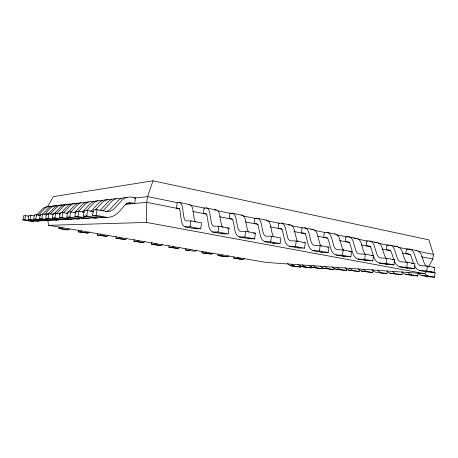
<?xml version="1.0" encoding="UTF-8"?>
<svg xmlns="http://www.w3.org/2000/svg" width="458" height="458" viewBox="0 0 458 458"><rect width="100%" height="100%" fill="white"/><g stroke="black" fill="none" stroke-linecap="round" stroke-linejoin="round"><path stroke-width="0.69" d="M426.106 271.239L424.761 273.678L146.589 222.445L146.703 202.339L147.585 196.602L153.012 180.801L428.951 239.883L433.388 254.419L432.816 259.039L428.453 266.968M414.375 265.617A14.244 10.099 -78.1 0 0 419.7 270.529L426.982 271.886L434.087 272.361L434.688 267.461L427.377 266.064L420.427 265.6A9.315 6.601 -78.1 0 1 417.124 262.056L414.089 253.297A10.786 7.454 -78.8 0 0 409.269 249.089L406.446 248.969L405.851 253.698L408.061 253.778A5.977 4.128 -78.8 0 1 411.21 256.566L413.528 263.43M418.211 273.002A12.761 9.578 -88 0 0 421.623 275.527L428.161 276.718L434.556 277.199L435.1 272.791L430.239 271.886M394.298 261.1A14.49 9.916 -78.2 0 0 399.834 266.831L407.362 268.233L414.353 268.68L414.977 263.694L407.408 262.245L400.578 261.821A9.469 6.481 -78.2 0 1 397.355 258.243L394.424 249.364A10.963 7.311 -78.8 0 0 389.718 245.127L386.947 245.024L386.329 249.828L388.504 249.896A6.074 4.053 -78.8 0 1 391.573 252.701L393.811 259.663M401.935 271.857A12.406 9.446 -87.9 0 0 405.296 274.308L411.748 275.476L417.793 275.934L418.177 272.871M434.087 272.361L426.764 270.999L427.377 266.064M387.033 271.291A12.074 9.309 -87.9 0 0 389.855 273.163L396.21 274.302L401.935 274.731L402.29 271.955M399.834 266.831L406.773 267.26L407.408 262.245M379.276 263.007L386.083 263.396L386.735 258.295L394.573 259.795L393.926 264.861L387.067 264.455L379.276 263.007A14.742 9.715 -78.3 0 1 373.614 256.406L371.272 248.711A6.177 3.967 -78.9 0 0 368.284 245.883L366.154 245.826L366.789 240.948L369.509 241.028L377.169 242.58A11.078 7.213 -78.8 0 1 381.8 246.839L384.657 255.793A9.572 6.401 -78.3 0 0 386.306 258.386M371.953 269.739A11.759 9.177 -87.8 0 0 375.222 272.069L381.485 273.186L386.918 273.598L387.262 270.89M372.778 260.911L373.447 255.753L365.329 254.201L358.774 253.858A9.807 6.206 -78.4 0 1 355.734 250.211L353.049 241.091A11.341 6.984 -78.9 0 0 348.601 236.792L345.945 236.729L345.28 241.692L347.364 241.732A6.286 3.87 -78.9 0 1 350.267 244.583L352.5 252.375A14.999 9.492 -78.4 0 0 357.99 259.045L366.062 260.545L372.778 260.911L364.654 259.394L357.99 259.045M358.116 268.76A11.456 9.046 -87.8 0 0 361.333 271.039L372.669 272.516L373.012 269.882M350.862 256.818L351.555 251.568L343.139 249.959L336.745 249.662A9.984 6.046 -78.5 0 1 333.808 245.98L331.266 236.74A11.542 6.801 -78.9 0 0 326.96 232.406L324.367 232.366L323.686 237.41L325.718 237.433A6.395 3.767 -78.9 0 1 328.523 240.307L330.636 248.207A15.274 9.252 -78.5 0 0 335.943 254.94L344.301 256.497L350.862 256.818L342.435 255.243L335.943 254.94M344.971 267.833A11.175 8.92 -87.7 0 0 348.143 270.054L359.135 271.497L359.387 269.567M364.654 259.394L365.329 254.201M320.56 266.109A10.643 8.668 -87.6 0 0 323.64 268.228L334.008 269.596L334.168 268.371M342.435 255.243L343.139 249.959M332.468 266.951A10.9 8.794 -87.7 0 0 335.594 269.121L346.265 270.523L346.511 268.64M313.083 250.686L319.398 250.938L320.131 245.562L328.855 247.228L328.14 252.57L321.751 252.301L313.083 250.686A15.555 8.983 -78.6 0 1 307.982 243.891L306.001 235.876A6.509 3.658 -79 0 0 303.293 232.985L301.324 232.979L302.028 227.849L304.547 227.861L313.043 229.584A11.668 6.675 -79 0 1 317.251 233.935L319.707 243.261A10.099 5.937 -78.5 0 0 321.505 246.267M309.207 265.308A10.397 8.542 -87.6 0 0 312.241 267.38L322.317 268.709L322.478 267.518M287.595 263.344A9.939 8.301 -87.5 0 0 290.962 265.795L300.505 267.06L300.694 265.692M304.564 248.167L305.309 242.729L296.246 240.994L290.223 240.805A10.357 5.679 -78.6 0 1 287.527 237.049L285.294 227.546A11.96 6.372 -79 0 0 281.321 223.155L278.882 223.166L278.149 228.387L280.061 228.376A6.63 3.532 -79 0 1 282.649 231.284L284.498 239.414A15.841 8.685 -78.6 0 0 289.37 246.278L298.364 247.95L304.564 248.167L295.49 246.473L289.37 246.278M298.37 264.547A10.162 8.421 -87.5 0 0 301.364 266.573L311.165 267.867L311.354 266.464M295.49 246.473L296.246 240.994M280.084 243.593L280.857 238.051L271.445 236.254L265.64 236.122A10.551 5.462 -78.7 0 1 263.069 232.332L261.02 222.697A12.183 6.126 -79 0 0 257.236 218.271L254.888 218.311L254.127 223.624L255.965 223.59A6.75 3.395 -79 0 1 258.432 226.521L260.127 234.765A16.145 8.358 -78.7 0 0 264.758 241.698L274.096 243.433L280.084 243.593L270.661 241.835L264.758 241.698M270.661 241.835L271.445 236.254M239.191 236.941L244.853 237.015L245.671 231.324L255.455 233.196L254.648 238.841L248.894 238.744L239.191 236.941A16.459 8.004 -78.7 0 1 234.828 229.939L233.294 221.58A6.876 3.246 -79.1 0 0 230.964 218.626L229.2 218.689L229.99 213.273L232.24 213.205L241.721 215.128A12.326 5.96 -79 0 1 245.379 219.571L247.314 229.292A10.683 5.319 -78.7 0 0 248.568 232.074M228.204 233.901L229.04 228.147L218.861 226.2L213.548 226.2A10.969 4.975 -78.8 0 1 211.293 222.342L209.638 212.42A12.647 5.565 -79.1 0 0 206.289 207.943L204.142 208.046L203.323 213.56L205.007 213.474A7.013 3.086 -79.1 0 1 207.188 216.445L208.545 224.93A16.786 7.609 -78.8 0 0 212.615 231.994L222.703 233.872L228.204 233.901L218.014 232L212.615 231.994M244.543 258.455A9.727 4.803 -80 0 1 242.826 259.423L233.723 258.22L233.918 256.886M218.014 232L218.861 226.2M228.891 255.782A9.841 4.666 -80 0 1 227.208 256.772L218.065 255.564L218.26 254.219M200.684 228.76L201.554 222.891L190.957 220.865L185.931 220.945A11.192 4.694 -78.8 0 1 183.847 217.046L182.421 206.982A12.898 5.244 -79.1 0 0 179.318 202.476L177.286 202.613L176.439 208.23L178.025 208.121A7.151 2.908 -79.1 0 1 180.051 211.109L181.213 219.72A17.123 7.179 -78.8 0 0 184.963 226.847L195.463 228.8L200.684 228.76L190.07 226.779L184.963 226.847M212.873 253.045A9.956 4.528 -79.9 0 1 211.23 254.058L202.041 252.845L202.241 251.482M196.465 250.24A10.076 4.38 -79.9 0 1 194.862 251.276L185.633 250.062L185.839 248.688M190.07 226.779L190.957 220.865M179.347 247.675A10.196 4.225 -79.9 0 1 178.105 248.431L168.83 247.211L169.042 245.82M162.447 244.435A10.322 4.059 -79.9 0 1 160.941 245.517L151.621 244.297L151.941 242.179M144.51 241.732A10.448 3.882 -79.8 0 1 143.348 242.528L133.982 241.303L134.263 239.523M126.711 238.332A10.58 3.698 -79.8 0 1 125.315 239.465L115.908 238.24L116.195 236.437M108.168 235.166A10.711 3.498 -79.8 0 1 106.823 236.328L97.382 235.097L97.668 233.271M87.593 210.497L84.22 210.772L83.35 216.165L86.711 215.958L87.593 210.497L92.945 211.481M92.522 215.598L93.421 210.01L97.044 209.712L107.745 211.63A10.82 10.311 77.8 0 0 114.105 208.854L122.046 200.146A12.647 11.891 83.3 0 1 131.068 197.1L135.505 197.948L134.646 203.461L131.171 202.779A7.007 6.589 83.3 0 0 125.257 204.8L118.548 212.272A16.557 15.772 77.8 0 1 107.012 217.361L103.273 217.556L92.522 215.598L96.14 215.374L107.012 217.361M96.14 215.374L97.044 209.712M70.578 211.905L67.641 212.151L66.816 217.189L69.748 217.006L70.578 211.905L75.994 212.89M92.23 217.825A15.423 14.874 74.6 0 1 88.188 218.346L84.942 218.512L74.803 216.697L75.644 211.487L78.793 211.224L84.364 212.243M74.803 216.697L77.94 216.502L78.793 211.224M89.144 231.914A10.849 3.292 -79.7 0 1 87.862 233.105L78.375 231.874L78.673 230.025M68.065 219.113A14.003 13.683 66.3 0 1 64.343 219.582L61.675 219.726L52.332 218.082L53.105 213.354L55.693 213.142L60.525 214.006M52.332 218.082L54.908 217.922L55.693 213.142M75.604 218.712A14.444 14.061 69.8 0 1 71.786 219.199L68.94 219.348L59.345 217.647L60.141 212.77L62.895 212.546L67.503 213.376M69.37 228.92A10.992 3.074 -79.7 0 1 68.402 229.802L66.25 229.819L58.876 228.571L59.185 226.699M59.345 217.647L62.088 217.481L62.895 212.546M36.554 214.728L34.39 214.911L33.674 219.233L35.833 219.101L36.554 214.728L40.71 215.46M51.05 220.172A13.064 12.853 54.1 0 1 48.405 220.412L39.531 218.872L40.27 214.418L42.56 214.23L46.493 214.928M39.531 218.872L41.815 218.735L42.56 214.23L48.33 208.167A9.452 9.32 65.2 0 1 55.407 205.86M60.983 219.491A13.591 13.322 61.9 0 1 57.353 219.949L54.84 220.08L45.737 218.489L46.493 213.903L48.926 213.703L53.632 214.539M45.737 218.489L48.164 218.34L48.926 213.703M36.445 220.796A12.194 12.011 36.1 0 1 33.159 221.208L31.155 221.311L22.9 219.903L23.587 215.804L25.522 215.644L28.825 216.222M22.9 219.903L24.829 219.783L25.522 215.644M42.073 220.498A12.509 12.32 42.9 0 1 38.707 220.922L36.588 221.031L28.138 219.577L28.843 215.369L30.886 215.197L34.264 215.792M28.138 219.577L30.176 219.451L30.886 215.197M47.672 206.558L53.351 196.614L153.012 180.801M95.413 209.867L102.38 202.287A11.794 11.238 81.9 0 1 110.91 199.436L111.718 199.556M86.739 210.583L93.518 203.249A11.41 10.94 81 0 1 101.813 200.489L102.603 200.604M78.621 211.258L85.222 204.154A11.049 10.654 79.9 0 1 93.3 201.474L94.067 201.589M68.265 212.117L74.631 205.304A10.586 10.282 78 0 1 80.745 202.699M61.269 212.695L67.475 206.083A10.276 10.024 76.1 0 1 75.078 203.581M70.515 212.38L77.431 205.001A10.711 10.379 78.6 0 1 85.302 202.402L86.052 202.51M63.364 212.964L70.108 205.797A10.391 10.122 76.8 0 1 77.786 203.272L78.513 203.375M56.637 213.508L63.21 206.547A10.093 9.87 74.5 0 1 70.698 204.091M54.21 213.703L60.725 206.821A9.984 9.778 73.5 0 1 68.145 204.382L68.855 204.486M47.998 214.207L54.359 207.514A9.71 9.549 70 0 1 61.601 205.144M50.288 214.023L56.706 207.256A9.813 9.635 71.5 0 1 64.011 204.863L64.71 204.961M42.125 214.682L42.56 214.247M44.289 214.504L50.552 207.926A9.549 9.406 67.2 0 1 57.691 205.596L58.372 205.694M36.56 215.134L42.628 208.791A9.212 9.103 58.5 0 1 49.538 206.541M134.079 198.108L147.585 196.602L177.71 202.699M125.343 204.331L146.703 202.339L179.839 208.905M214.539 209.993L216.136 209.941A12.561 5.679 -79.1 0 1 219.577 214.407L221.306 224.277A10.889 5.072 -78.8 0 0 222.737 227.414M33.674 219.233L42.331 220.733L44.569 220.613A12.847 12.641 49.9 0 0 48.016 220.178M66.816 217.189L76.681 218.941L79.715 218.787A14.919 14.456 72.5 0 0 83.642 218.283M83.35 216.165L93.787 218.054L97.268 217.871A15.973 15.309 76.4 0 0 102.42 217.018M47.701 219.874L48.622 225.319L146.589 222.445M288.322 224.93L290.126 224.941A11.879 6.458 -79 0 1 294.168 229.321L296.463 238.773A10.282 5.754 -78.6 0 0 297.872 241.492M58.876 228.571L60.977 228.542L68.402 229.802M227.071 228.164L229.04 228.147M311.182 229.555L313.043 229.584M245.671 231.324L240.101 231.261A10.757 5.233 -78.7 0 1 237.679 227.431L235.818 217.659A12.412 5.857 -79.1 0 0 232.24 213.205M78.375 231.874L80.619 231.88L87.862 233.105M253.394 233.191L255.455 233.196M353.845 238.326L356.524 238.395A11.267 7.053 -78.9 0 1 361.024 242.688L363.761 251.757A9.744 6.263 -78.4 0 0 365.358 254.385M97.382 235.097L106.823 236.328M189.16 204.549L189.555 204.554A12.801 5.37 -79.1 0 1 192.755 209.048L194.266 219.056A11.106 4.803 -78.8 0 0 195.331 221.907M374.426 242.494L375.537 242.517M115.908 238.24L125.315 239.465M303.998 242.7L305.309 242.729M394.332 246.519L397.126 246.627A10.895 7.368 -78.8 0 1 401.878 250.852L404.849 259.686A9.412 6.527 -78.2 0 0 406.91 262.56M320.131 245.562L313.913 245.316A10.168 5.868 -78.6 0 1 311.085 241.595L308.692 232.223A11.748 6.595 -79 0 0 304.547 227.861M327.504 247.188L328.855 247.228M133.982 241.303L143.348 242.528M349.471 251.488L351.555 251.568M151.621 244.297L160.941 245.517M241.286 215.111L241.721 215.128M371.312 255.661L373.447 255.753M168.83 247.211L178.105 248.431M386.735 258.295L380.037 257.906A9.635 6.349 -78.3 0 1 376.905 254.293L374.089 245.299A11.152 7.156 -78.9 0 0 369.509 241.028M392.615 259.697L394.573 259.795M265.915 220.098L266.367 220.121A12.097 6.223 -79 0 1 270.226 224.535L272.35 234.124A10.477 5.548 -78.7 0 0 273.684 236.872M185.633 250.062L188.627 250.217A10.122 4.322 -79.9 0 0 189.893 249.473M411.645 263.51L412.979 263.585M202.041 252.845L211.23 254.058M433.337 267.38L434.688 267.461M218.065 255.564L227.208 256.772M233.723 258.22L242.826 259.423M419.7 270.529L426.764 270.999M432.255 272.596L435.1 272.791M334.661 234.032L335.164 234.067A11.467 6.87 -78.9 0 1 339.521 238.389L342.12 247.583A9.916 6.109 -78.5 0 0 343.666 250.24M424.761 273.678L266.212 262.428L48.622 225.319M290.962 265.795L300.505 267.06M301.364 266.573L311.165 267.867M312.241 267.38L322.317 268.709M323.64 268.228L334.008 269.596M335.594 269.121L346.265 270.523M348.143 270.054L359.135 271.497M361.333 271.039L372.669 272.516M389.855 273.163L395.546 273.586L401.935 274.731M405.296 274.308L411.313 274.76L417.793 275.934M421.623 275.527L427.984 275.997L434.556 277.199M376.642 242.54L377.169 242.58M415.893 250.492L416.436 250.537A10.717 7.5 -78.7 0 1 421.291 254.74L424.371 263.453A9.252 6.641 -78.1 0 0 426.484 266.298M121.473 198.434L120.637 198.308A12.206 11.559 82.6 0 0 111.872 201.251L104.155 209.655A10.442 10.007 76.4 0 1 102.523 210.92M24.829 219.783L33.159 221.208M35.833 219.101L44.569 220.613M30.176 219.451L38.707 220.922M48.164 218.34L57.353 219.949M41.815 218.735L50.775 220.292A13.202 12.979 56.4 0 0 55.16 219.582M62.088 217.481L71.786 219.199M54.908 217.922L64.343 219.582M53.105 213.354L54.473 213.6M69.748 217.006L79.715 218.787M386.918 273.598L380.615 272.47A11.874 9.229 -87.8 0 1 377.329 270.117M46.493 213.903L47.827 214.144M77.94 216.502L88.188 218.346M86.711 215.958L97.268 217.871M75.644 211.487L77.024 211.739M244.853 237.015L254.648 238.841M319.398 250.938L328.14 252.57M386.083 263.396L393.926 264.861M406.773 267.26L414.353 268.68M130.604 203.839L127.169 203.169A6.916 6.521 83 0 0 126.643 203.089M192.984 211.51L207.01 214.287M219.634 216.789L232.956 219.434M245.58 221.93L258.335 224.46M270.123 226.796L282.208 229.189M293.967 231.525L305.887 233.883M317.812 236.248L327.779 238.223M339.55 240.553L349.895 242.608M361.288 244.864L371.014 246.793M382.327 249.032L390.743 250.703M402.662 253.062L410.402 254.596M421.6 256.818L432.816 259.039M179.318 202.476L189.555 204.554M206.289 207.943L216.136 209.941M257.236 218.271L266.367 220.121M281.321 223.155L290.126 224.941M326.96 232.406L335.164 234.067M348.601 236.792L356.524 238.395M389.718 245.127L397.126 246.627M409.269 249.089L416.436 250.537M190.316 205.247L205.029 208.224M217.636 210.777L232.011 213.686M242.855 215.878L256.984 218.735M267.369 220.836L279.277 223.246M291.191 225.657L302.395 227.924M314.303 230.328L324.814 232.458M336.722 234.862L347.261 236.998M357.732 239.116L367.539 241.103M378.05 243.227L388.287 245.299M398.363 247.337L408.393 249.364M417.977 251.305L433.388 254.419M321.751 252.301A15.446 9.086 -78.5 0 1 321.167 252.077M366.062 260.545A14.902 9.578 -78.4 0 1 364.843 260.024M248.894 238.744A16.339 8.141 -78.7 0 1 248.373 238.521M407.362 268.233A14.398 9.984 -78.2 0 1 406.086 267.707M426.982 271.886A14.158 10.162 -78.1 0 1 425.682 271.359M344.301 256.497A15.171 9.343 -78.5 0 1 343.7 256.268M343.116 255.976A15.171 9.343 -78.5 0 1 342.555 255.61M274.096 243.433A16.03 8.484 -78.7 0 1 273.031 242.917M387.067 264.455A14.645 9.795 -78.3 0 1 385.819 263.934M298.364 247.95A15.732 8.799 -78.6 0 1 297.253 247.429M222.703 233.872A16.66 7.763 -78.8 0 1 221.729 233.357M195.463 228.8A16.992 7.345 -78.8 0 1 194.547 228.29M51.702 206.289A9.303 9.183 61.2 0 0 44.729 208.562L38.609 214.968A7.975 7.849 36.1 0 1 38.203 215.317M33.611 221.088A12.085 11.897 33.8 0 1 31.155 221.311M107.43 199.837A11.645 11.124 81.6 0 0 98.991 202.654L91.566 210.68A9.956 9.618 73.9 0 1 90.547 211.522M87.959 218.231A15.234 14.713 73.9 0 1 84.942 218.512M93.295 211.63A10.087 9.721 74.7 0 1 92.716 211.957M67.784 212.604A9.051 8.857 64.8 0 1 66.336 213.703M65.357 219.256A13.843 13.545 64.8 0 1 61.675 219.726M88.514 201.795A10.918 10.551 79.5 0 0 82.24 204.48L75.209 212.002A9.332 9.097 68.6 0 1 74.242 212.793M70.847 219.239A14.278 13.917 68.6 0 1 68.94 219.348M60.347 213.56A8.788 8.622 60 0 1 59.385 214.235M58.435 219.622A13.442 13.19 60 0 1 54.84 220.08M115.971 198.68A12.045 11.439 82.4 0 0 108.237 201.646L100.6 209.947A10.305 9.899 75.8 0 1 100.09 210.399M96.89 217.762A15.761 15.143 75.8 0 1 93.787 218.054M44.913 220.498A12.715 12.521 47.3 0 1 42.331 220.733M97.668 200.81A11.267 10.832 80.6 0 0 90.346 203.592L83.121 211.361A9.635 9.355 71.6 0 1 82.131 212.174M79.612 218.672A14.736 14.307 71.6 0 1 76.681 218.941M39.926 220.613A12.389 12.206 40.3 0 1 36.588 221.031M127.072 197.564A12.475 11.765 83 0 0 118.147 200.57L110.286 209.163A10.677 10.196 77.3 0 1 105.392 211.733M105.414 217.436A16.333 15.595 77.3 0 1 103.273 217.556M119.813 237.152A10.631 3.624 -79.8 0 1 118.433 238.297M62.168 227.311A11.044 2.988 -79.7 0 1 60.977 228.542M222.931 254.763A9.887 4.614 -80 0 1 221.26 255.759M173.256 246.278A10.242 4.162 -79.9 0 1 171.716 247.349M81.879 230.677A10.9 3.212 -79.7 0 1 80.619 231.88M238.378 257.74A9.773 4.752 -80 0 1 237.009 258.432M138.07 240.273A10.5 3.813 -79.8 0 1 136.639 241.389M206.764 252.003A10.002 4.471 -79.9 0 1 205.138 253.022M155.88 243.312A10.368 3.99 -79.8 0 1 154.392 244.406M101.092 233.958A10.763 3.424 -79.8 0 1 99.77 235.131M340.231 269.464A11.003 8.839 -87.7 0 1 337.082 267.277M353.015 270.415A11.278 8.965 -87.7 0 1 349.82 268.176M328.06 268.56A10.74 8.713 -87.6 0 1 324.957 266.419M366.457 271.417A11.57 9.097 -87.8 0 1 363.217 269.121M316.455 267.695A10.488 8.588 -87.6 0 1 313.398 265.606M305.383 266.871A10.248 8.467 -87.5 0 1 302.372 264.827M395.546 273.586A12.2 9.36 -87.9 0 1 392.706 271.697M411.313 274.76A12.538 9.492 -87.9 0 1 407.929 272.275M294.809 266.081A10.019 8.347 -87.5 0 1 291.838 264.083M427.984 275.997A12.898 9.629 -88 0 1 424.555 273.449"/></g></svg>
